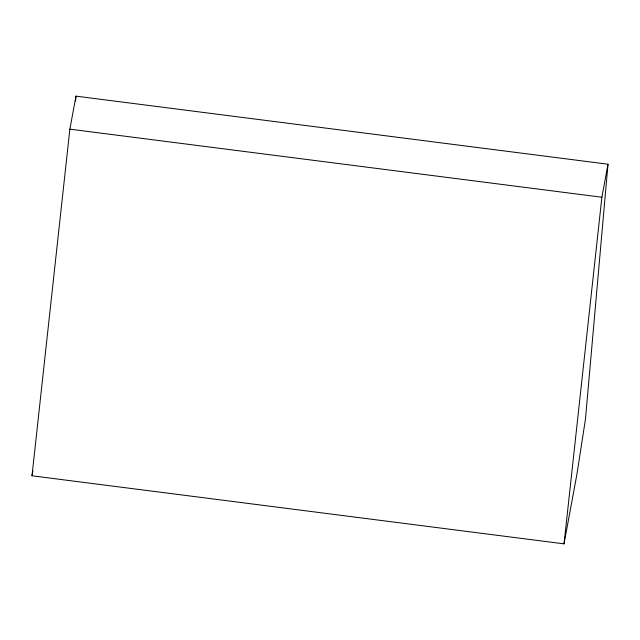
<?xml version="1.0" encoding="UTF-8"?>
<svg xmlns="http://www.w3.org/2000/svg" width="640" height="640" viewBox="0 0 640 640"><rect width="100%" height="100%" fill="white"/><g stroke="black" fill="none" stroke-linecap="round" stroke-linejoin="round"><path stroke-width="0.96" d="M75.544 101.128L75.984 96.144L608 164.216L585.456 419.168L576.944 474.12L564.016 543.856L32 475.784L69.864 129.16L75.984 96.144M564.016 543.856L601.88 197.232L608 164.216M32 475.784L32.912 470.872M69.864 129.16L601.88 197.232"/></g></svg>
